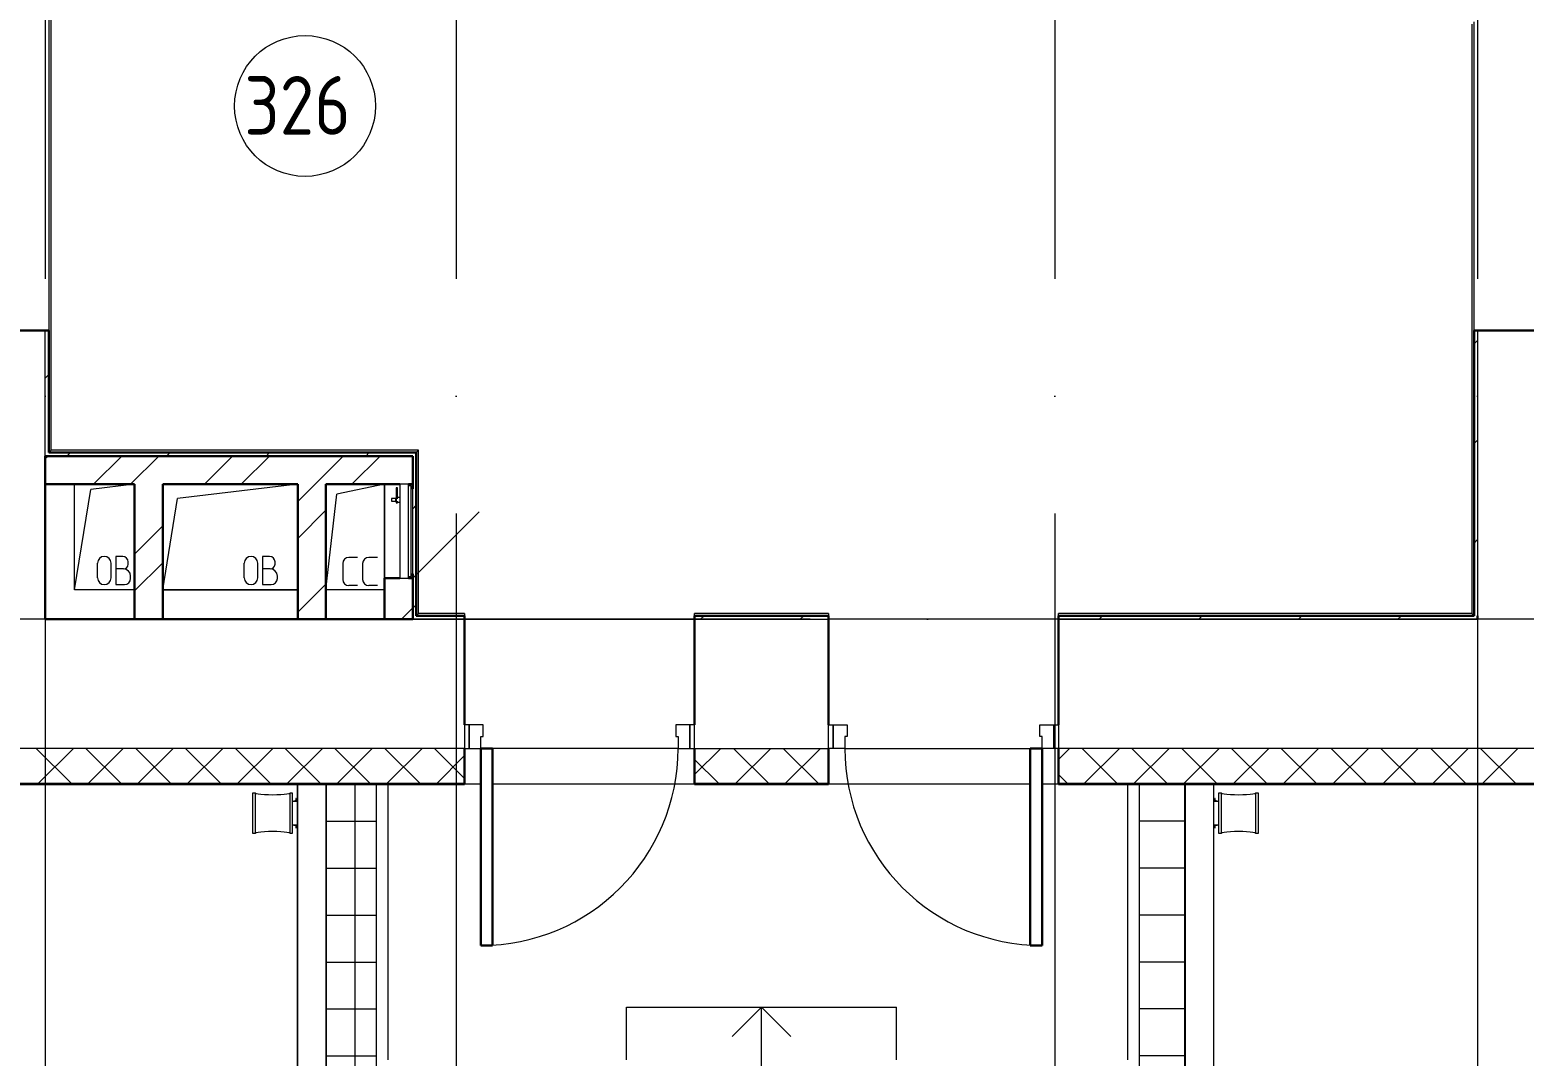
# Model space of a CAD drawing. Header units: millimetres. Extents: x -259809 to 472825, y -397243 to 31861.
# Drawn here: x 274856 to 281220, y -340413 to -336042 of the extents above; entities that cross this region are included whole.
import ezdxf

# ---------------------------------------------------------------- set-up
doc = ezdxf.new("R2010")
doc.units = ezdxf.units.MM
doc.linetypes.add('ADSK_Линия сетки', pattern=[25, 20, -2.5, 0, -2.5])
for name, color, linetype, lineweight in [('Двери', 252, 'Continuous', 9), ('Крыша', 252, 'Continuous', 9), ('Крыша штриховка', 252, 'Continuous', 9), ('Лестницы', 252, 'Continuous', 9), ('Линии', 7, 'Continuous', 9), ('Марки помещений', 252, 'Continuous', 20), ('Обобщенные модели', 252, 'Continuous', 18), ('Оборудование', 8, 'Continuous', 18), ('Ограждение', 252, 'Continuous', 9), ('Оси', 252, 'Continuous', 9), ('Перекрытие', 252, 'Continuous', 18), ('Стены внутренние', 252, 'Continuous', 18), ('Стены наружные', 252, 'Continuous', 18), ('Стены штриховка', 7, 'Continuous', 9), ('Стрелки вверх', 7, 'Continuous', 18)]:
    doc.layers.add(name, color=color, linetype=linetype, lineweight=lineweight)
doc.styles.add('GOST Common_2', font='', dxfattribs={"width": 0.9, "height": 250})
doc.styles.get('GOST Common_2').set_extended_font_data('GOST type B')

# ---------------------------------------------------------------- blocks, each defined once
blk = doc.blocks.new('3 этаж')
at = {"color": 251, "lineweight": 18, "true_color": 0x636466}
for p, q in [((276366.4, 14711.6), (276163.1, 14669.8)), ((276366.4, 14711.6), (276366.4, 14311.6)), ((276116.4, 14261.6), (276163.1, 14669.8)), ((276250.5, 14399.7), (276214, 14399.7)), ((276335.5, 14399.7), (276299, 14399.7)), ((276187.9, 14373.6), (276187.9, 14305.8)), ((276272.9, 14373.6), (276272.9, 14305.8)), ((276366.4, 14261.6), (276116.4, 14261.6)), ((276250.5, 14279.7), (276214, 14279.7)), ((276335.5, 14279.7), (276299, 14279.7))]:
    blk.add_line(p, q, dxfattribs=at)
for centre, start, end in [((276214, 14373.6), 90, 180), ((276299, 14373.6), 90, 180), ((276214, 14305.8), 180, 270), ((276299, 14305.8), 180, 270)]:
    blk.add_arc(centre, 26.1, start, end, dxfattribs=at)
at = {"layer": 'Двери', "color": 251, "true_color": 0x636466}
for p, q in [((276726.4, 13686.6), (276706.4, 13686.6)), ((276706.4, 13686.6), (276706.4, 13586.6)), ((276726.4, 13686.6), (276726.4, 13586.6)), ((276786.4, 13686.6), (276726.4, 13686.6)), ((276726.4, 13586.6), (276726.4, 13686.6)), ((276786.4, 13636.6), (276786.4, 13686.6)), ((277666.4, 13686.6), (277606.4, 13686.6)), ((277606.4, 13686.6), (277606.4, 13636.6)), ((277666.4, 13586.6), (277666.4, 13686.6)), ((277666.4, 13686.6), (277666.4, 13586.6)), ((277686.4, 13686.6), (277666.4, 13686.6)), ((277686.4, 13586.6), (277686.4, 13686.6)), ((278256.4, 13686.6), (278276.4, 13686.6)), ((278256.4, 13586.6), (278256.4, 13686.6)), ((278276.4, 13586.6), (278276.4, 13686.6)), ((278276.4, 13686.6), (278336.4, 13686.6)), ((278276.4, 13686.6), (278276.4, 13586.6)), ((278336.4, 13686.6), (278336.4, 13636.6)), ((279156.4, 13686.6), (279216.4, 13686.6)), ((279156.4, 13636.6), (279156.4, 13686.6)), ((279216.4, 13686.6), (279216.4, 13586.6)), ((279216.4, 13586.6), (279216.4, 13686.6)), ((279216.4, 13686.6), (279236.4, 13686.6)), ((279236.4, 13686.6), (279236.4, 13586.6)), ((276776.4, 13586.6), (276776.4, 13636.6)), ((276776.4, 13636.6), (276786.4, 13636.6)), ((277606.4, 13636.6), (277616.4, 13636.6)), ((277616.4, 13636.6), (277616.4, 13586.6)), ((278326.4, 13636.6), (278326.4, 13586.6)), ((278336.4, 13636.6), (278326.4, 13636.6)), ((279166.4, 13636.6), (279156.4, 13636.6)), ((279166.4, 13586.6), (279166.4, 13636.6)), ((276706.4, 13586.6), (276726.4, 13586.6)), ((276726.4, 13586.6), (276776.4, 13586.6)), ((277616.4, 13586.6), (277666.4, 13586.6)), ((277666.4, 13586.6), (277686.4, 13586.6)), ((278276.4, 13586.6), (278256.4, 13586.6)), ((278326.4, 13586.6), (278276.4, 13586.6)), ((279216.4, 13586.6), (279166.4, 13586.6)), ((279236.4, 13586.6), (279216.4, 13586.6))]:
    blk.add_line(p, q, dxfattribs=at)
at = {"layer": 'Двери', "color": 251, "lineweight": 30, "true_color": 0x636466}
for p, q in [((276826.4, 13586.6), (276776.4, 13586.6)), ((276776.4, 13586.6), (276776.4, 12746.6)), ((276826.4, 12746.6), (276826.4, 13586.6)), ((279116.4, 12746.6), (279116.4, 13586.6)), ((279116.4, 13586.6), (279166.4, 13586.6)), ((279166.4, 13586.6), (279166.4, 12746.6)), ((276776.4, 12746.6), (276826.4, 12746.6)), ((279166.4, 12746.6), (279116.4, 12746.6))]:
    blk.add_line(p, q, dxfattribs=at)
at = {"layer": 'Двери', "color": 251, "true_color": 0x636466}
for centre, start, end in [((276776.4, 13586.6), 270, 0), ((279166.4, 13586.6), 180, 270)]:
    blk.add_arc(centre, 840, start, end, dxfattribs=at)
at = {"layer": 'Крыша', "color": 251, "true_color": 0x636466}
for p, q in [((275994.4, 13434.6), (275994.4, 6351.2)), ((275996.4, 6351.2), (275996.4, 13434.6)), ((276117.4, 6351.2), (276117.4, 13434.6)), ((276119.4, 6351.2), (276119.4, 13434.6)), ((279773.4, 13434.6), (279773.4, 2738.6)), ((279775.4, 13434.6), (279775.4, 2740.6)), ((279896.4, 13434.6), (279896.4, 2861.6)), ((279898.4, 2863.6), (279898.4, 13434.6))]:
    blk.add_line(p, q, dxfattribs=at)
at = {"layer": 'Крыша штриховка', "color": 251, "linetype": 'Continuous', "true_color": 0x636466}
for p, q in [((276239.5, 13434.6), (276239.5, 6306.2)), ((276119.4, 13276.3), (276331.4, 13276.3)), ((279773.4, 13276.3), (279581.4, 13276.3)), ((276119.4, 13076.3), (276331.4, 13076.3)), ((279773.4, 13076.3), (279581.4, 13076.3)), ((276119.4, 12876.3), (276331.4, 12876.3)), ((279773.4, 12876.3), (279581.4, 12876.3)), ((276119.4, 12676.3), (276331.4, 12676.3)), ((279773.4, 12676.3), (279581.4, 12676.3)), ((276119.4, 12476.3), (276331.4, 12476.3)), ((279773.4, 12476.3), (279581.4, 12476.3)), ((276119.4, 12276.3), (276331.4, 12276.3)), ((279773.4, 12276.3), (279581.4, 12276.3))]:
    blk.add_line(p, q, dxfattribs=at)
at = {"layer": 'Лестницы', "color": 251, "true_color": 0x636466}
for p, q in [((277396.4, 12484.6), (278546.4, 12484.6)), ((277396.4, 12259.6), (277396.4, 12484.6)), ((278546.4, 12259.6), (278546.4, 12484.6))]:
    blk.add_line(p, q, dxfattribs=at)
at = {"layer": 'Линии', "color": 251, "lineweight": 18, "ltscale": 200, "true_color": 0x636466}
for p, q in [((275046.4, 14261.6), (275046.4, 14711.6)), ((275301.4, 14711.6), (275115.9, 14689.8)), ((275996.4, 14711.6), (275484.7, 14651.6)), ((275046.4, 14261.6), (275115.9, 14689.8)), ((275421.4, 14261.6), (275484.7, 14651.6)), ((275251.4, 14404.1), (275221.4, 14404.1)), ((275221.4, 14404.1), (275221.4, 14284.1)), ((275876.4, 14404.1), (275846.4, 14404.1)), ((275846.4, 14404.1), (275846.4, 14284.1)), ((275143.8, 14312.8), (275143.8, 14375.4)), ((275201.2, 14312.8), (275201.2, 14375.4)), ((275254.7, 14350.7), (275221.4, 14350.7)), ((275274.7, 14370.7), (275274.7, 14380.7)), ((275284.7, 14310.7), (275284.7, 14320.7)), ((275768.8, 14312.8), (275768.8, 14375.4)), ((275826.2, 14312.8), (275826.2, 14375.4)), ((275879.7, 14350.7), (275846.4, 14350.7)), ((275899.7, 14370.7), (275899.7, 14380.7)), ((275909.7, 14310.7), (275909.7, 14320.7)), ((275301.4, 14261.6), (275046.4, 14261.6)), ((275221.4, 14284.1), (275258, 14284.1)), ((275996.4, 14261.6), (275421.4, 14261.6)), ((275846.4, 14284.1), (275883, 14284.1))]:
    blk.add_line(p, q, dxfattribs=at)
at = {"layer": 'Линии', "color": 251, "lineweight": 18, "true_color": 0x636466}
for centre, radius, start, end in [((275172.5, 14375.4), 28.7, 0, 180), ((275251.4, 14380.7), 23.3, 0, 90), ((275797.5, 14375.4), 28.7, 0, 180), ((275876.4, 14380.7), 23.3, 0, 90), ((275254.7, 14370.7), 20, 270, 0), ((275254.7, 14320.7), 30, 0, 90), ((275879.7, 14370.7), 20, 270, 0), ((275879.7, 14320.7), 30, 0, 90), ((275172.5, 14312.8), 28.7, 180, 0), ((275258, 14310.7), 26.7, 270, 0), ((275797.5, 14312.8), 28.7, 180, 0), ((275883, 14310.7), 26.7, 270, 0)]:
    blk.add_arc(centre, radius, start, end, dxfattribs=at)
at = {"layer": 'Марки помещений', "color": 251, "true_color": 0x636466}
blk.add_circle((276027.5, 16322.9), 300, dxfattribs=at)
at = {"layer": 'Обобщенные модели', "color": 251, "true_color": 0x636466}
for p, q in [((275815, 13395.6), (275804.4, 13395.6)), ((275804.4, 13395.6), (275804.4, 13225.6)), ((275815, 13395.6), (275815, 13225.6)), ((275819.5, 13393.5), (275815, 13395.6)), ((275828, 13391.6), (275819.5, 13393.5)), ((275840, 13390), (275828, 13391.6)), ((275854.8, 13388.8), (275840, 13390)), ((275871.6, 13388), (275854.8, 13388.8)), ((275889.4, 13387.8), (275871.6, 13388)), ((275907.1, 13388), (275889.4, 13387.8)), ((275923.9, 13388.8), (275907.1, 13388)), ((275938.7, 13390), (275923.9, 13388.8)), ((275950.7, 13391.6), (275938.7, 13390)), ((275959.2, 13393.5), (275950.7, 13391.6)), ((275963.7, 13395.6), (275959.2, 13393.5)), ((275963.7, 13225.6), (275963.7, 13395.6)), ((275974.4, 13395.6), (275963.7, 13395.6)), ((275974.4, 13225.6), (275974.4, 13395.6)), ((275990.4, 13372.6), (275988.4, 13372.6)), ((275988.4, 13372.6), (275988.4, 13362.6)), ((275990.4, 13362.6), (275990.4, 13372.6)), ((279904.4, 13372.6), (279902.4, 13372.6)), ((279902.4, 13372.6), (279902.4, 13362.6)), ((279904.4, 13362.6), (279904.4, 13372.6)), ((279929, 13395.6), (279918.4, 13395.6)), ((279918.4, 13395.6), (279918.4, 13225.6)), ((279929, 13395.6), (279929, 13225.6)), ((279933.5, 13393.5), (279929, 13395.6)), ((279942, 13391.6), (279933.5, 13393.5)), ((279954, 13390), (279942, 13391.6)), ((279968.8, 13388.8), (279954, 13390)), ((279985.6, 13388), (279968.8, 13388.8)), ((280003.4, 13387.8), (279985.6, 13388)), ((280021.1, 13388), (280003.4, 13387.8)), ((280037.9, 13388.8), (280021.1, 13388)), ((280052.7, 13390), (280037.9, 13388.8)), ((280064.7, 13391.6), (280052.7, 13390)), ((280073.2, 13393.5), (280064.7, 13391.6)), ((280077.7, 13395.6), (280073.2, 13393.5)), ((280077.7, 13225.6), (280077.7, 13395.6)), ((280088.4, 13395.6), (280077.7, 13395.6)), ((280088.4, 13225.6), (280088.4, 13395.6)), ((275974.4, 13360.6), (275975.7, 13360.6)), ((275994.4, 13360.6), (275974.4, 13360.6)), ((275994.4, 13360.6), (275975.7, 13360.6)), ((275988.4, 13360.6), (275988.4, 13362.6)), ((275990.4, 13362.6), (275990.4, 13360.6)), ((279917, 13360.6), (279898.4, 13360.6)), ((279918.4, 13360.6), (279898.4, 13360.6)), ((279902.4, 13360.6), (279902.4, 13362.6)), ((279904.4, 13362.6), (279904.4, 13360.6)), ((279917, 13360.6), (279918.4, 13360.6)), ((275975.7, 13260.6), (275974.4, 13260.6)), ((275974.4, 13260.6), (275994.4, 13260.6)), ((275975.7, 13260.6), (275994.4, 13260.6)), ((275988.4, 13258.6), (275988.4, 13260.6)), ((275988.4, 13258.6), (275988.4, 13248.6)), ((275988.4, 13248.6), (275990.4, 13248.6)), ((275990.4, 13260.6), (275990.4, 13258.6)), ((275990.4, 13248.6), (275990.4, 13258.6)), ((279898.4, 13260.6), (279917, 13260.6)), ((279898.4, 13260.6), (279918.4, 13260.6)), ((279902.4, 13258.6), (279902.4, 13260.6)), ((279902.4, 13258.6), (279902.4, 13248.6)), ((279902.4, 13248.6), (279904.4, 13248.6)), ((279904.4, 13260.6), (279904.4, 13258.6)), ((279904.4, 13248.6), (279904.4, 13258.6)), ((279918.4, 13260.6), (279917, 13260.6)), ((275804.4, 13225.6), (275815, 13225.6)), ((275815, 13225.6), (275819.5, 13227.6)), ((275819.5, 13227.6), (275828, 13229.5)), ((275828, 13229.5), (275840, 13231.1)), ((275840, 13231.1), (275854.8, 13232.3)), ((275854.8, 13232.3), (275871.6, 13233.1)), ((275871.6, 13233.1), (275889.4, 13233.4)), ((275889.4, 13233.4), (275907.1, 13233.1)), ((275907.1, 13233.1), (275923.9, 13232.3)), ((275923.9, 13232.3), (275938.7, 13231.1)), ((275938.7, 13231.1), (275950.7, 13229.5)), ((275950.7, 13229.5), (275959.2, 13227.6)), ((275959.2, 13227.6), (275963.7, 13225.6)), ((275963.7, 13225.6), (275974.4, 13225.6)), ((279918.4, 13225.6), (279929, 13225.6)), ((279929, 13225.6), (279933.5, 13227.6)), ((279933.5, 13227.6), (279942, 13229.5)), ((279942, 13229.5), (279954, 13231.1)), ((279954, 13231.1), (279968.8, 13232.3)), ((279968.8, 13232.3), (279985.6, 13233.1)), ((279985.6, 13233.1), (280003.4, 13233.4)), ((280003.4, 13233.4), (280021.1, 13233.1)), ((280021.1, 13233.1), (280037.9, 13232.3)), ((280037.9, 13232.3), (280052.7, 13231.1)), ((280052.7, 13231.1), (280064.7, 13229.5)), ((280064.7, 13229.5), (280073.2, 13227.6)), ((280073.2, 13227.6), (280077.7, 13225.6)), ((280077.7, 13225.6), (280088.4, 13225.6))]:
    blk.add_line(p, q, dxfattribs=at)
at = {"layer": 'Обобщенные модели', "color": 251, "true_color": 0x636466, "extrusion": (0, 0, -1)}
for p, q in [((275977.5, 13360.6), (275975.2, 13360.6)), ((275979.5, 13360.6), (275977.5, 13360.6)), ((275981.3, 13360.6), (275979.5, 13360.6)), ((275983, 13360.6), (275981.3, 13360.6)), ((275984.5, 13360.6), (275983, 13360.6)), ((275985.8, 13360.6), (275984.5, 13360.6)), ((275986.9, 13360.6), (275985.8, 13360.6)), ((275987.8, 13360.6), (275986.9, 13360.6)), ((275988.5, 13360.6), (275987.8, 13360.6)), ((275989, 13360.6), (275988.5, 13360.6)), ((275989.3, 13360.6), (275989, 13360.6)), ((279903.6, 13360.6), (279903.4, 13360.6)), ((279903.9, 13360.6), (279903.6, 13360.6)), ((279904.5, 13360.6), (279903.9, 13360.6)), ((279905.3, 13360.6), (279904.5, 13360.6)), ((279906.3, 13360.6), (279905.3, 13360.6)), ((279907.5, 13360.6), (279906.3, 13360.6)), ((279908.8, 13360.6), (279907.5, 13360.6)), ((279910.4, 13360.6), (279908.8, 13360.6)), ((279912.1, 13360.6), (279910.4, 13360.6)), ((279914.1, 13360.6), (279912.1, 13360.6)), ((279916.2, 13360.6), (279914.1, 13360.6)), ((279918.4, 13360.6), (279916.2, 13360.6)), ((275974.4, 13260.6), (275976.5, 13260.6)), ((275976.5, 13260.6), (275978.7, 13260.6)), ((275978.7, 13260.6), (275980.6, 13260.6)), ((275980.6, 13260.6), (275982.3, 13260.6)), ((275982.3, 13260.6), (275983.9, 13260.6)), ((275983.9, 13260.6), (275985.3, 13260.6)), ((275985.3, 13260.6), (275986.4, 13260.6)), ((275986.4, 13260.6), (275987.4, 13260.6)), ((275987.4, 13260.6), (275988.2, 13260.6)), ((275988.2, 13260.6), (275988.8, 13260.6)), ((275988.8, 13260.6), (275989.2, 13260.6)), ((275989.2, 13260.6), (275989.3, 13260.6)), ((279903.5, 13260.6), (279903.8, 13260.6)), ((279903.8, 13260.6), (279904.3, 13260.6)), ((279904.3, 13260.6), (279905, 13260.6)), ((279905, 13260.6), (279905.8, 13260.6)), ((279905.8, 13260.6), (279906.9, 13260.6)), ((279906.9, 13260.6), (279908.2, 13260.6)), ((279908.2, 13260.6), (279909.7, 13260.6)), ((279909.7, 13260.6), (279911.4, 13260.6)), ((279911.4, 13260.6), (279913.2, 13260.6)), ((279913.2, 13260.6), (279915.3, 13260.6)), ((279915.3, 13260.6), (279917.5, 13260.6))]:
    blk.add_line(p, q, dxfattribs=at)
at = {"layer": 'Обобщенные модели', "color": 251, "true_color": 0x636466}
for centre, start, end in [((275989.4, 13310.6), 84.42735, 105), ((279903.4, 13310.6), 75, 95.57265), ((275989.4, 13310.6), 255, 275.57265), ((279903.4, 13310.6), 264.42735, 285)]:
    blk.add_arc(centre, 52, start, end, dxfattribs=at)
at = {"layer": 'Оборудование', "color": 251, "true_color": 0x636466}
for p, q in [((276467.7, 14711.6), (276431.4, 14711.6)), ((276431.4, 14711.6), (276431.4, 14311.6)), ((276468.7, 14312.5), (276468.7, 14710.6)), ((276478.4, 14704.6), (276468.7, 14704.6)), ((276479.4, 14319.5), (276479.4, 14703.6)), ((276413.5, 14651.2), (276396, 14651.2)), ((276396, 14651.2), (276396, 14638.9)), ((276396, 14638.9), (276413.5, 14638.9)), ((276415.4, 14653.1), (276413.5, 14651.2)), ((276413.5, 14651.2), (276413.5, 14638.9)), ((276413.5, 14638.9), (276415.4, 14637)), ((276431.4, 14654.7), (276415.4, 14654.7)), ((276415.4, 14654.7), (276415.4, 14635.4)), ((276416, 14695.7), (276416, 14649.9)), ((276421, 14695.7), (276416, 14695.7)), ((276416, 14640.2), (276416, 14632)), ((276421, 14649.9), (276421, 14695.7)), ((276421, 14632), (276421, 14640.2)), ((276486.4, 14692.6), (276480.9, 14692.6)), ((276486.4, 14330.6), (276486.4, 14692.6)), ((276415.4, 14635.4), (276431.4, 14635.4)), ((276416, 14632), (276421, 14632)), ((276486.4, 14311.6), (276769.2, 14594.4)), ((276480.9, 14330.6), (276486.4, 14330.6)), ((276431.4, 14311.6), (276467.7, 14311.6)), ((276468.7, 14318.6), (276478.4, 14318.6))]:
    blk.add_line(p, q, dxfattribs=at)
for points, knots in [([(276468.7, 14710.6), (276468.7, 14710.7), (276468.6, 14710.8), (276468.6, 14711), (276468.5, 14711.1), (276468.4, 14711.3), (276468.2, 14711.4), (276468, 14711.5), (276467.8, 14711.6), (276467.7, 14711.6)], [0, 0, 0, 0, 0.166667, 0.25, 0.333333, 0.5, 0.666667, 0.833333, 1, 1, 1, 1]), ([(276479.4, 14703.6), (276479.4, 14703.7), (276479.3, 14703.8), (276479.3, 14704), (276479.2, 14704.1), (276479.1, 14704.2), (276479, 14704.3), (276478.9, 14704.4), (276478.7, 14704.5), (276478.5, 14704.6), (276478.4, 14704.6)], [0, 0, 0, 0, 0.166667, 0.25, 0.333333, 0.416667, 0.541667, 0.666667, 0.833333, 1, 1, 1, 1]), ([(276480.9, 14692.6), (276480.8, 14692.6), (276480.6, 14692.6), (276480.3, 14692.7), (276480.1, 14692.8), (276480, 14692.9), (276479.8, 14693), (276479.7, 14693.2), (276479.6, 14693.3), (276479.5, 14693.5), (276479.4, 14693.8), (276479.4, 14694), (276479.4, 14694.1)], [0, 0, 0, 0, 0.166667, 0.25, 0.333333, 0.416667, 0.5, 0.583333, 0.666667, 0.75, 0.833333, 1, 1, 1, 1]), ([(276478.4, 14318.6), (276478.5, 14318.6), (276478.7, 14318.6), (276478.9, 14318.7), (276479, 14318.8), (276479.1, 14318.9), (276479.2, 14319), (276479.3, 14319.1), (276479.3, 14319.3), (276479.4, 14319.4), (276479.4, 14319.5)], [-1, -1, -1, -1, -0.833333, -0.666667, -0.541667, -0.416667, -0.333333, -0.25, -0.166667, 0, 0, 0, 0]), ([(276479.4, 14329), (276479.4, 14329.2), (276479.4, 14329.4), (276479.5, 14329.6), (276479.6, 14329.8), (276479.7, 14330), (276479.8, 14330.1), (276480, 14330.2), (276480.1, 14330.4), (276480.3, 14330.4), (276480.6, 14330.5), (276480.8, 14330.6), (276480.9, 14330.6)], [-1, -1, -1, -1, -0.833333, -0.75, -0.666667, -0.583333, -0.5, -0.416667, -0.333333, -0.25, -0.166667, 0, 0, 0, 0]), ([(276467.7, 14311.6), (276467.8, 14311.6), (276468, 14311.6), (276468.2, 14311.7), (276468.4, 14311.8), (276468.5, 14312), (276468.6, 14312.1), (276468.6, 14312.3), (276468.7, 14312.4), (276468.7, 14312.5)], [-1, -1, -1, -1, -0.833333, -0.666667, -0.5, -0.333333, -0.25, -0.166667, 0, 0, 0, 0])]:
    blk.add_open_spline(points, degree=3, knots=knots, dxfattribs=at)
at = {"layer": 'Ограждение', "color": 251, "true_color": 0x636466}
for p, q in [((274946.4, 14856.6), (274946.4, 17391.6)), ((280996.4, 16671.6), (280996.4, 14161.6)), ((274946.4, 14856.6), (274936.4, 14846.6)), ((276511.4, 14856.6), (274946.4, 14856.6)), ((276511.4, 14856.6), (276501.4, 14846.6)), ((276511.4, 14161.6), (276511.4, 14856.6)), ((276501.4, 14151.6), (276511.4, 14161.6)), ((276706.4, 14161.6), (276511.4, 14161.6)), ((276706.4, 14161.6), (276706.4, 14151.6)), ((277686.4, 14151.6), (277686.4, 14161.6)), ((278256.4, 14161.6), (277686.4, 14161.6)), ((278256.4, 14161.6), (278256.4, 14151.6)), ((279236.4, 14151.6), (279236.4, 14161.6)), ((280996.4, 14161.6), (279236.4, 14161.6)), ((280996.4, 14161.6), (281006.4, 14151.6)), ((276331.4, 12209.6), (276331.4, 13434.6)), ((276381.4, 12259.6), (276381.4, 13434.6)), ((279531.4, 12259.6), (279531.4, 13434.6)), ((279581.4, 12209.6), (279581.4, 13434.6))]:
    blk.add_line(p, q, dxfattribs=at)
at = {"layer": 'Оси', "color": 251, "linetype": 'ADSK_Линия сетки', "ltscale": 200, "true_color": 0x636466}
for p, q in [((274921.4, 34587.2), (274921.4, -31389.6)), ((276671.4, 34587.2), (276671.4, -31389.6)), ((279221.4, 34587.2), (279221.4, -31389.6)), ((281021.4, 34587.2), (281021.4, -31389.6)), ((283178.8, 14136.6), (237099.1, 14136.6))]:
    blk.add_line(p, q, dxfattribs=at)
at = {"layer": 'Перекрытие', "color": 251, "true_color": 0x636466}
for p, q in [((275046.4, 14261.6), (275046.4, 14711.6)), ((275301.4, 14261.6), (275046.4, 14261.6)), ((275421.4, 14261.6), (275996.4, 14261.6)), ((276366.4, 14261.6), (276116.4, 14261.6))]:
    blk.add_line(p, q, dxfattribs=at)
at = {"layer": 'Стены внутренние', "color": 251, "lineweight": 30, "true_color": 0x636466}
for p, q in [((274921.4, 15366.6), (274219.4, 15366.6)), ((281021.4, 15366.6), (281723.4, 15366.6)), ((274921.4, 14711.6), (274921.4, 14136.6)), ((275301.4, 14136.6), (274921.4, 14136.6)), ((275996.4, 14136.6), (275421.4, 14136.6)), ((276366.4, 14136.6), (276116.4, 14136.6)), ((276706.4, 13686.6), (276706.4, 14136.6)), ((277686.4, 13686.6), (277686.4, 14136.6)), ((278256.4, 13686.6), (278256.4, 14136.6)), ((279236.4, 13686.6), (279236.4, 14136.6)), ((281021.4, 14151.6), (281021.4, 14136.6)), ((276706.4, 13434.6), (276706.4, 13586.6)), ((277686.4, 13434.6), (277686.4, 13586.6)), ((278256.4, 13434.6), (278256.4, 13586.6)), ((279236.4, 13434.6), (279236.4, 13586.6)), ((274219.4, 13434.6), (276706.4, 13434.6)), ((278256.4, 13434.6), (277686.4, 13434.6)), ((281723.4, 13434.6), (279236.4, 13434.6))]:
    blk.add_line(p, q, dxfattribs=at)
at = {"layer": 'Стены внутренние', "color": 251, "true_color": 0x636466}
for p, q in [((274921.4, 14831.6), (274921.4, 15366.6)), ((281021.4, 15366.6), (281021.4, 14151.6)), ((276706.4, 14136.6), (277686.4, 14136.6)), ((279236.4, 14136.6), (278256.4, 14136.6)), ((276706.4, 13586.6), (274371.4, 13586.6)), ((277616.4, 13586.6), (276826.4, 13586.6)), ((277686.4, 13586.6), (278256.4, 13586.6)), ((278326.4, 13586.6), (279116.4, 13586.6)), ((281571.4, 13586.6), (279236.4, 13586.6)), ((276776.4, 13434.6), (276706.4, 13434.6)), ((277686.4, 13434.6), (276826.4, 13434.6)), ((279116.4, 13434.6), (278256.4, 13434.6)), ((279236.4, 13434.6), (279166.4, 13434.6))]:
    blk.add_line(p, q, dxfattribs=at)
at = {"layer": 'Стены внутренние', "color": 251, "linetype": 'Continuous', "lineweight": 9, "true_color": 0x636466}
for p, q in [((275032.3, 13436.6), (274882.3, 13586.6)), ((274891.2, 13436.6), (275041.2, 13586.6)), ((275244.5, 13436.6), (275094.5, 13586.6)), ((275103.3, 13436.6), (275253.3, 13586.6)), ((275456.6, 13436.6), (275306.6, 13586.6)), ((275315.4, 13436.6), (275465.4, 13586.6)), ((275668.7, 13436.6), (275518.7, 13586.6)), ((275527.5, 13436.6), (275677.5, 13586.6)), ((275880.9, 13436.6), (275730.9, 13586.6)), ((275739.7, 13436.6), (275889.7, 13586.6)), ((276093, 13436.6), (275943, 13586.6)), ((275951.8, 13436.6), (276101.8, 13586.6)), ((276305.1, 13436.6), (276155.1, 13586.6)), ((276163.9, 13436.6), (276313.9, 13586.6)), ((276517.3, 13436.6), (276367.3, 13586.6)), ((276376.1, 13436.6), (276526.1, 13586.6)), ((276704.4, 13461.6), (276579.4, 13586.6)), ((277688.4, 13476), (277798.9, 13586.6)), ((278002.2, 13436.6), (277852.2, 13586.6)), ((277861, 13436.6), (278011, 13586.6)), ((278214.3, 13436.6), (278064.3, 13586.6)), ((278073.1, 13436.6), (278223.1, 13586.6)), ((279238.4, 13541.1), (279283.8, 13586.6)), ((279487.1, 13436.6), (279337.1, 13586.6)), ((279345.9, 13436.6), (279495.9, 13586.6)), ((279699.3, 13436.6), (279549.3, 13586.6)), ((279558.1, 13436.6), (279708.1, 13586.6)), ((279911.4, 13436.6), (279761.4, 13586.6)), ((279770.2, 13436.6), (279920.2, 13586.6)), ((280123.5, 13436.6), (279973.5, 13586.6)), ((279982.3, 13436.6), (280132.3, 13586.6)), ((280335.6, 13436.6), (280185.6, 13586.6)), ((280194.5, 13436.6), (280344.5, 13586.6)), ((280547.8, 13436.6), (280397.8, 13586.6)), ((280406.6, 13436.6), (280556.6, 13586.6)), ((280759.9, 13436.6), (280609.9, 13586.6)), ((280618.7, 13436.6), (280768.7, 13586.6)), ((280972, 13436.6), (280822, 13586.6)), ((280830.8, 13436.6), (280980.8, 13586.6)), ((281184.2, 13436.6), (281034.2, 13586.6)), ((281043, 13436.6), (281193, 13586.6)), ((276588.2, 13436.6), (276704.4, 13552.7)), ((277790.1, 13436.6), (277688.4, 13538.3)), ((274975.7, 13436.6), (274974.5, 13434.6)), ((275820.4, 13434.6), (275819.2, 13436.6)), ((276172.3, 13434.6), (276171.2, 13436.6)), ((276383.5, 13436.6), (276382.3, 13434.6)), ((276704.4, 13449.1), (276706.4, 13449.1)), ((279236.4, 13449.1), (279238.4, 13449.1)), ((279275, 13436.6), (279238.4, 13473.2)), ((280043.8, 13434.6), (280042.6, 13436.6)), ((281099.7, 13434.6), (281098.5, 13436.6))]:
    blk.add_line(p, q, dxfattribs=at)
at = {"layer": 'Стены наружные', "color": 251, "true_color": 0x636466}
for p, q in [((274936.4, 16696.6), (274936.4, 15366.6)), ((281006.4, 15366.6), (281006.4, 16681.6)), ((276366.4, 14311.6), (276366.4, 14711.6)), ((276486.4, 14136.6), (276706.4, 14136.6)), ((277686.4, 14136.6), (278256.4, 14136.6)), ((279236.4, 14136.6), (281021.4, 14136.6))]:
    blk.add_line(p, q, dxfattribs=at)
at = {"layer": 'Стены наружные', "color": 251, "lineweight": 30, "true_color": 0x636466}
for p, q in [((274936.4, 15366.6), (274921.4, 15366.6)), ((274936.4, 14846.6), (274936.4, 15366.6)), ((281006.4, 14151.6), (281006.4, 15366.6)), ((281021.4, 15366.6), (281006.4, 15366.6)), ((274921.4, 14831.6), (276486.4, 14831.6)), ((274921.4, 14831.6), (274921.4, 14711.6)), ((274936.4, 14846.6), (276501.4, 14846.6)), ((276486.4, 14692.6), (276486.4, 14831.6)), ((276501.4, 14846.6), (276501.4, 14151.6)), ((275301.4, 14711.6), (274921.4, 14711.6)), ((275301.4, 14136.6), (275301.4, 14711.6)), ((275996.4, 14711.6), (275421.4, 14711.6)), ((275421.4, 14711.6), (275421.4, 14136.6)), ((275996.4, 14136.6), (275996.4, 14711.6)), ((276431.4, 14711.6), (276116.4, 14711.6)), ((276116.4, 14711.6), (276116.4, 14136.6)), ((276486.4, 14711.6), (276468, 14711.6)), ((276486.4, 14136.6), (276486.4, 14330.6)), ((276366.4, 14136.6), (276366.4, 14311.6)), ((276366.4, 14311.6), (276431.4, 14311.6)), ((276468, 14311.6), (276486.4, 14311.6)), ((275301.4, 14136.6), (275421.4, 14136.6)), ((275996.4, 14136.6), (276116.4, 14136.6)), ((276366.4, 14136.6), (276486.4, 14136.6)), ((276706.4, 14151.6), (276501.4, 14151.6)), ((276706.4, 14151.6), (276706.4, 14136.6)), ((278256.4, 14151.6), (277686.4, 14151.6)), ((277686.4, 14151.6), (277686.4, 14136.6)), ((278256.4, 14151.6), (278256.4, 14136.6)), ((281006.4, 14151.6), (279236.4, 14151.6)), ((279236.4, 14151.6), (279236.4, 14136.6))]:
    blk.add_line(p, q, dxfattribs=at)
at = {"layer": 'Стены наружные', "color": 251, "linetype": 'Continuous', "lineweight": 9, "true_color": 0x636466}
for p, q in [((281006.4, 15309.1), (281021.4, 15324.1)), ((274921.4, 15163.8), (274936.4, 15178.8)), ((281006.4, 14884.9), (281021.4, 14899.9)), ((274921.4, 14820), (274932.9, 14831.6)), ((275013.4, 14831.6), (275028.4, 14846.6)), ((275127.2, 14711.6), (275247.2, 14831.6)), ((275284.4, 14711.6), (275404.4, 14831.6)), ((275437.6, 14831.6), (275452.6, 14846.6)), ((275598.7, 14711.6), (275718.7, 14831.6)), ((275755.9, 14711.6), (275875.9, 14831.6)), ((275861.9, 14831.6), (275876.9, 14846.6)), ((276070.2, 14711.6), (276190.2, 14831.6)), ((276227.3, 14711.6), (276347.3, 14831.6)), ((276286.2, 14831.6), (276301.2, 14846.6)), ((275996.4, 14637.7), (276070.2, 14711.6)), ((275996.4, 14480.6), (276116.4, 14600.6)), ((276486.4, 14607.5), (276501.4, 14622.5)), ((275301.4, 14414.2), (275421.4, 14534.2)), ((281006.4, 14460.6), (281021.4, 14475.6)), ((275301.4, 14257.1), (275421.4, 14377.1)), ((275996.4, 14166.3), (276116.4, 14286.3)), ((276486.4, 14183.2), (276501.4, 14198.2)), ((276438.1, 14136.6), (276486.4, 14184.8)), ((277712.5, 14136.6), (277727.5, 14151.6)), ((278136.7, 14136.6), (278151.7, 14151.6)), ((279409.5, 14136.6), (279424.5, 14151.6)), ((279833.8, 14136.6), (279848.8, 14151.6)), ((280258.1, 14136.6), (280273.1, 14151.6)), ((280682.3, 14136.6), (280697.3, 14151.6))]:
    blk.add_line(p, q, dxfattribs=at)
at = {"layer": 'Стены штриховка', "color": 251, "true_color": 0x636466}
for p, q in [((276704.4, 13586.6), (276704.4, 13436.6)), ((277688.4, 13436.6), (277688.4, 13586.6)), ((278254.4, 13586.6), (278254.4, 13436.6)), ((279238.4, 13436.6), (279238.4, 13586.6)), ((276704.4, 13436.6), (274219.4, 13436.6)), ((278254.4, 13436.6), (277688.4, 13436.6)), ((281723.4, 13436.6), (279238.4, 13436.6))]:
    blk.add_line(p, q, dxfattribs=at)
at = {"layer": 'Стрелки вверх', "color": 251, "true_color": 0x636466}
for p, q in [((277971.4, 12484.6), (277846.4, 12359.6)), ((277971.4, 12234.6), (277971.4, 12484.6)), ((277971.4, 12484.6), (278096.4, 12359.6))]:
    blk.add_line(p, q, dxfattribs=at)
at = {"layer": 'Марки помещений', "color": 251, "true_color": 0x636466, "style": 'GOST Common_2', "width": 0.9}
blk.add_text('326', height=250, dxfattribs=at).set_placement((275768.8, 16200.6))

msp = doc.modelspace()

# ---------------------------------------------------------------- block references
msp.add_blockref('3 этаж', (0, -352688.9))

doc.saveas('drawing.dxf')
